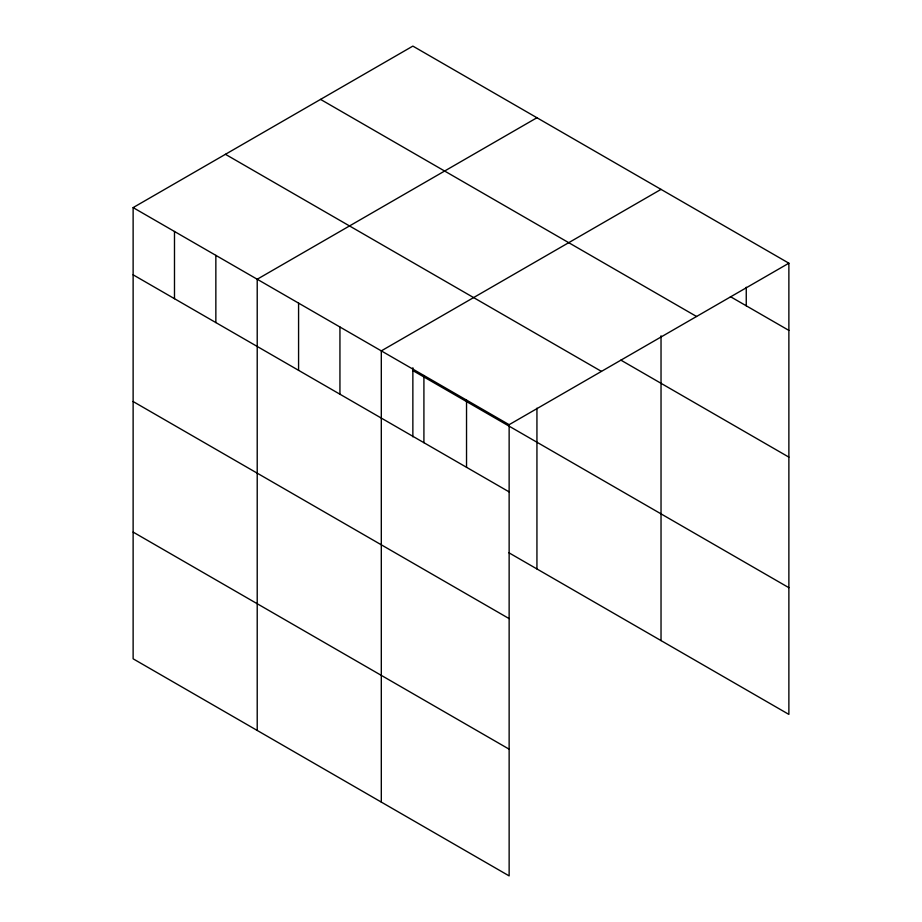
<?xml version="1.0" encoding="UTF-8"?>
<svg xmlns="http://www.w3.org/2000/svg" width="922" height="922" viewBox="0 0 922 922"><rect width="100%" height="100%" fill="white"/><g stroke="black" fill="none" stroke-linecap="round" stroke-linejoin="round"><path stroke-width="1.38" d="M133.125 207.6L509.14 424.685L509.14 875.9L133.125 658.804L133.125 207.6L412.86 46.1L788.875 263.196L788.875 714.4L508.956 552.797M536.938 117.739L257.215 279.239L257.215 730.443M661.028 189.379L381.305 350.879L381.305 802.094M509.14 424.685L788.875 263.196M730.431 296.665L788.875 330.399M320.545 99.392L696.559 316.488M620.886 360.133L788.875 457.128M225.441 154.308L601.455 371.393M412.86 370.586L788.875 587.683M133.125 274.814L509.14 491.899M133.125 401.531L509.14 618.616M133.125 532.086L509.14 749.183M746.255 287.215L746.255 305.804M661.028 335.792L661.028 640.594M536.938 408.169L536.938 568.955M466.532 400.09L466.532 467.293M423.913 375.485L423.913 442.698M412.86 367.751L412.86 436.832M339.941 326.999L339.941 394.213M298.578 303.119L298.578 370.333M215.852 255.359L215.852 322.573M174.489 231.48L174.489 298.693"/></g></svg>
